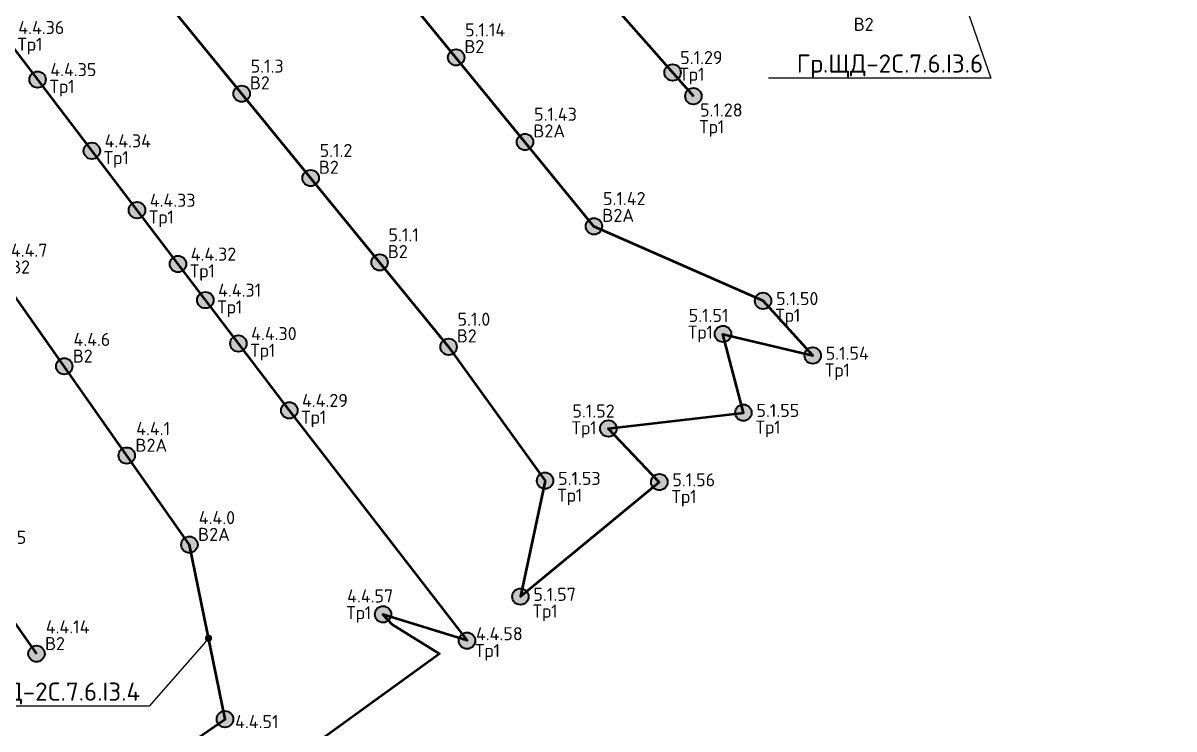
# Model space of a CAD drawing. Header units: millimetres. Extents: x -500444 to 437433, y -1435259 to 1593622.
# Drawn here: x -30664 to -14816, y -1359191 to -1349472 of the extents above; entities that cross this region are included whole.
import ezdxf
from ezdxf import colors
from ezdxf.entities.mleader import LeaderData, LeaderLine
from ezdxf.math import Vec2, Vec3

# ---------------------------------------------------------------- set-up
doc = ezdxf.new("R2010")
doc.units = ezdxf.units.MM
for name, color, linetype, lineweight in [('_Гр.ЩД-2C.7.6.I3.4', 6, 'Continuous', 50), ('_Гр.ЩД-2C.7.6.I3.5', 6, 'Continuous', 50), ('_Гр.ЩД-2C.7.6.I3.6', 6, 'Continuous', 50), ('A-ANNO-DIMS', 7, 'Continuous', 9), ('ПК', 252, 'Continuous', 30), ('Светильники аварийные', 1, 'Continuous', 40)]:
    doc.layers.add(name, color=color, linetype=linetype, lineweight=lineweight)
doc.layers.add('Вставка', color=252, linetype='Continuous')
doc.layers.add('сВЕтильники', color=7, linetype='Continuous', lineweight=40, true_color=0x0000f0)
doc.styles.add('GOST 2.304', font='')
doc.styles.add('ISOCPEUR', font='isocpeur.ttf', dxfattribs={"height": 250})
doc.styles.add('TableTextStyle', font='isocpeur.ttf', dxfattribs={"width": 0.9})
doc.styles.get('GOST 2.304').set_extended_font_data('GOST Common')
doc.linetypes.add('Truba', pattern='A,3e-05,[4,MSH_7,S=1,R=0,X=0,Y=0],-3.022072', length=3.022102)
doc.dimstyles.new('М-200', dxfattribs={"dimtxt": 400, "dimasz": 160, "dimexe": 200, "dimexo": 400, "dimgap": 50, "dimtad": 1, "dimdec": 0, "dimzin": 0, "dimdsep": 46, "dimtxsty": 'GOST 2.304', "dimblk": 'ARCHTICK', "dimcen": 180, "dimdle": 200, "dimadec": 0, "dimazin": 0, "dimtfac": 1, "dimtdec": 0, "dimtmove": 1, "dimatfit": 0, "dimfxl": 1, "dimtolj": 1, "dimtzin": 0, "dimarcsym": 0})

# ---------------------------------------------------------------- blocks, each defined once
blk = doc.blocks.new('_ArchTick')
at = {"color": 0, "linetype": 'ByBlock', "const_width": 0.15}
blk.add_lwpolyline([(-0.5, -0.5), (0.5, 0.5)], dxfattribs=at)
blk = doc.blocks.new('*D41')
at = {"layer": 'A-ANNO-DIMS', "color": 0, "lineweight": -2, "transparency": 16777216}
blk.add_arc((-165704, -113309), 107894, 270, 326, dxfattribs=at)
at = {"layer": 'Defpoints', "color": 0, "lineweight": 30, "transparency": 16777216}
for p in [(-165704, -113309), (-165704, -113309), (-75741, -173990), (-131171, -215528), (-165704, -221903)]:
    blk.add_point(p, dxfattribs=at)
at = {"layer": 'A-ANNO-DIMS', "color": 0, "lineweight": -2, "transparency": 16777216, "xscale": 160, "yscale": 160, "zscale": 160}
for p, rotation in [((-76255, -173643), 55.99999895826774), ((-165704, -221203), 179.9999981265246)]:
    blk.add_blockref('_ArchTick', p, dxfattribs=dict(at, rotation=rotation))
at = {"layer": 'A-ANNO-DIMS', "color": 0, "transparency": 16777216, "insert": (-114300, -207822), "char_height": 400, "attachment_point": 5, "rotation": 28.5412, "style": 'GOST 2.304'}
blk.add_mtext('\\A1;56,0%%D', dxfattribs=at)
blk = doc.blocks.new('A$Cab2378fa')
at = {"lineweight": 25}
h = blk.add_hatch(color=256, dxfattribs=at)
h.paths.add_polyline_path([(162, -157, 0.442338), (148, 178), (0, 0)])
h.paths.add_polyline_path([(-142, -170), (0, 0), (-163, 158, 0.430096)])
at = {"lineweight": 25, "true_color": 0xfff5f5}
h = blk.add_hatch(color=7, dxfattribs=at)
h.dxf.hatch_style = 1
h.paths.add_polyline_path([(0, 0), (-142, -170, 0.174923), (3, -222, 0.197808), (162, -157)])
h.paths.add_polyline_path([(-163, 158), (0, 0), (148, 178, 0.175398), (3, 230, 0.209014)])
blk.add_circle((3, 4), 226)
blk = doc.blocks.new('Гр.ЩД-2C.7.6.I3.4')
at = {"layer": '_Гр.ЩД-2C.7.6.I3.4', "color": 18, "true_color": 0x000000, "style": 'TableTextStyle'}
for s, p in [('Тр1', (56626, 36499)), ('Тр1', (57068, 35919)), ('Тр1', (57814, 34938)), ('Тр1', (58436, 34121)), ('В2', (56524, 33433)), ('Тр1', (59000, 33380)), ('Тр1', (59378, 32883)), ('В2', (57387, 32206)), ('Тр1', (59833, 32286)), ('Тр1', (60533, 31365)), ('B2A', (58249, 30979)), ('B2A', (59112, 29752)), ('Тр1', (61154, 28674)), ('В2', (57005, 28248)), ('Тр1', (62927, 28153))]:
    blk.add_text(s, height=180, dxfattribs=at).set_placement(p)
at = {"layer": '_Гр.ЩД-2C.7.6.I3.4', "ltscale": 100, "style": 'TableTextStyle'}
for tag, p in [('55', (47172, 49872, 6620)), ('ТР1', (48414, 47534)), ('ТР1', (49304, 46364)), ('В2', (47909, 45935)), ('ТР1', (49720, 45818)), ('ТР1', (50256, 45113)), ('В2', (48771, 44708)), ('ТР1', (50724, 44498)), ('В2', (45835, 44178)), ('ТР1', (51241, 43819)), ('B2A', (49634, 43481)), ('В2', (46610, 43263)), ('ТР1', (52189, 42573)), ('B2A', (50496, 42254)), ('В2', (47477, 42031)), ('ТР1', (52605, 42026)), ('ТР1', (52940, 41586)), ('В2', (51359, 41026)), ('В2', (48344, 40799)), ('ТР1', (53826, 40422)), ('В2', (52222, 39799)), ('ТР1', (54328, 39763)), ('В2', (49211, 39567)), ('ТР1', (54767, 39185)), ('В2', (53084, 38572)), ('В2', (50078, 38335)), ('ТР1', (55583, 38114)), ('ТР1', (56011, 37551)), ('B2A', (53947, 37345)), ('В2', (50945, 37103)), ('ТР1', (56636, 36729)), ('B2A', (54809, 36118)), ('ТР1', (57078, 36149)), ('В2', (51813, 35871)), ('ТР1', (57824, 35168)), ('В2', (55672, 34890)), ('В2', (52680, 34639)), ('ТР1', (58446, 34351)), ('В2', (56534, 33663)), ('ТР1', (59010, 33610)), ('В2', (53547, 33407)), ('ТР1', (59388, 33113)), ('ТР1', (59843, 32516)), ('В2', (57397, 32436)), ('В2', (54414, 32174)), ('ТР1', (60543, 31595)), ('B2A', (58259, 31209)), ('В2', (55281, 30942)), ('B2A', (59122, 29982)), ('В2', (56148, 29710)), ('ТР1', (61164, 28904)), ('В2', (57015, 28478)), ('ТР1', (62937, 28383)), ('ТР1', (59622, 27173)), ('ТР1', (58634, 26495)), ('ТР1', (60414, 26508)), ('ТР1', (57646, 25816)), ('ТР1', (59429, 25825)), ('ТР1', (57940, 24793))]:
    blk.add_attdef(tag, p, '', height=180, dxfattribs=at)
blk = doc.blocks.new('_Dot')
at = {"color": 0, "linetype": 'ByBlock', "lineweight": -2}
blk.add_line((-0.5, 0), (-1, 0), dxfattribs=at)
at = {"color": 0, "linetype": 'ByBlock', "const_width": 0.5}
blk.add_lwpolyline([(-0.25, 0, 1), (0.25, 0, 1)], format="xyb", close=True, dxfattribs=at)
blk = doc.blocks.new('Гр.ЩД-2C.7.6.I3.5')
at = {"layer": '_Гр.ЩД-2C.7.6.I3.5', "color": 18, "true_color": 0x000000, "style": 'TableTextStyle'}
for s, p in [('В2', (62779, 36467)), ('В2', (59826, 35968)), ('Тр1', (65741, 36086)), ('Тр1', (66014, 35364)), ('B2A', (63728, 35306)), ('В2', (60776, 34806)), ('B2A', (64678, 34144)), ('В2', (61725, 33645)), ('Тр1', (67062, 32767)), ('В2', (62675, 32484)), ('Тр1', (65858, 32536)), ('Тр1', (67744, 32014)), ('Тр1', (64256, 31219)), ('Тр1', (66791, 31228)), ('Тр1', (64060, 30291)), ('Тр1', (65632, 30273)), ('Тр1', (63720, 28696))]:
    blk.add_text(s, height=180, dxfattribs=at).set_placement(p)
at = {"layer": '_Гр.ЩД-2C.7.6.I3.5', "ltscale": 100, "style": 'TableTextStyle'}
for tag, p in [('ТР1', (52997, 50768)), ('ТР1', (53618, 50065)), ('В2', (51793, 49351)), ('ТР1', (54239, 49361)), ('ТР1', (54860, 48657)), ('В2', (53294, 48309)), ('ТР1', (55526, 47902)), ('В2', (50341, 47810)), ('ТР1', (56135, 47212)), ('B2A', (54243, 47148)), ('В2', (51290, 46649)), ('ТР1', (56841, 46413)), ('B2A', (55193, 45987)), ('В2', (52240, 45488)), ('ТР1', (57655, 45491)), ('В2', (56142, 44826)), ('ТР1', (58271, 44792)), ('В2', (53189, 44326)), ('ТР1', (58698, 44323)), ('В2', (57092, 43664)), ('ТР1', (59422, 43488)), ('ТР1', (59609, 43276)), ('В2', (54139, 43165)), ('В2', (58041, 42503)), ('ТР1', (60550, 42209)), ('В2', (55089, 42004)), ('ТР1', (60987, 41714)), ('B2A', (58991, 41342)), ('В2', (56038, 40843)), ('ТР1', (61858, 40727)), ('B2A', (59940, 40181)), ('ТР1', (62536, 39959)), ('В2', (56988, 39681)), ('ТР1', (62934, 39508)), ('В2', (60890, 39019)), ('В2', (57937, 38520)), ('ТР1', (63711, 38627)), ('В2', (61839, 37858)), ('ТР1', (64631, 37584)), ('В2', (58887, 37359)), ('ТР1', (64955, 37218)), ('В2', (62789, 36697)), ('ТР1', (65751, 36316)), ('В2', (59836, 36198)), ('B2A', (63738, 35536)), ('ТР1', (66024, 35594)), ('В2', (60786, 35036)), ('B2A', (64688, 34374)), ('В2', (61735, 33875)), ('ТР1', (67072, 32997)), ('В2', (62685, 32714)), ('ТР1', (65868, 32766)), ('ТР1', (67754, 32244)), ('ТР1', (64266, 31449)), ('ТР1', (66801, 31458)), ('ТР1', (64070, 30521)), ('ТР1', (65642, 30503)), ('ТР1', (63730, 28926))]:
    blk.add_attdef(tag, p, '', height=180, dxfattribs=at)
blk = doc.blocks.new('Гр.ЩД-2C.7.6.I3.6')
at = {"layer": '_Гр.ЩД-2C.7.6.I3.6', "color": 18, "true_color": 0x000000, "style": 'TableTextStyle'}
blk.add_text('В2', height=180, dxfattribs=at).set_placement((68140, 36774))
at = {"layer": '_Гр.ЩД-2C.7.6.I3.6', "ltscale": 100, "style": 'TableTextStyle'}
for tag, p in [('ТР1', (56660, 54510)), ('55', (51159, 53267, 6620)), ('В2', (56440, 53333)), ('ТР1', (57892, 53349)), ('ТР1', (58841, 52456)), ('В2', (57475, 52248)), ('ТР1', (59503, 51831)), ('В2', (54580, 51516)), ('B2A', (58511, 51162)), ('ТР1', (60862, 50552)), ('В2', (55615, 50431)), ('B2A', (59546, 50077)), ('ТР1', (61233, 50062)), ('В2', (56651, 49345)), ('ТР1', (62143, 49344)), ('В2', (60582, 48992)), ('ТР1', (62869, 48661)), ('В2', (57686, 48260)), ('В2', (61617, 47906)), ('ТР1', (63790, 47793)), ('ТР1', (64221, 47388)), ('В2', (58722, 47175)), ('В2', (62653, 46821)), ('ТР1', (64785, 46856)), ('В2', (59757, 46089)), ('ТР1', (65745, 45951)), ('B2A', (63688, 45736)), ('ТР1', (66152, 45568)), ('ТР1', (66548, 45195)), ('В2', (60793, 45004)), ('B2A', (64724, 44650)), ('ТР1', (67261, 44524)), ('ТР1', (67557, 44045)), ('В2', (61828, 43918)), ('В2', (65759, 43565)), ('ТР1', (68273, 43570)), ('В2', (62864, 42833)), ('ТР1', (69282, 42619)), ('В2', (66795, 42479)), ('ТР1', (69736, 42192)), ('В2', (63899, 41748)), ('ТР1', (70193, 41762)), ('В2', (67830, 41394)), ('ТР1', (70781, 41207)), ('ТР1', (71202, 40811)), ('В2', (64935, 40662)), ('B2A', (68866, 40309)), ('В2', (65970, 39577)), ('B2A', (69901, 39223)), ('В2', (67006, 38492)), ('В2', (68150, 37004))]:
    blk.add_attdef(tag, p, '', height=180, dxfattribs=at)
blk = doc.blocks.new('Оси200')
at = {"layer": 'A-ANNO-DIMS', "color": 253}
dim = blk.add_angular_dim_2l(base=(-131171, -215527.9), line1=((-165703.8, -113309.3), (-75741.3, -173989.8)), line2=((-165703.8, -113309.3), (-165703.8, -221903.3)), text='56,0%%D', dimstyle='М-200', override={"dimadec": 2, "dimtmove": 2}, dxfattribs=at)
dim.commit()
dim.dimension.update_dxf_attribs({"geometry": '*D41', "text_midpoint": (-114299.5, -207822), "dimtype": 130})
blk = doc.blocks.new('A$C20f07326')
at = {"layer": 'A-ANNO-DIMS', "color": 253}
blk.add_blockref('Оси200', (404603.7, 213803.6), dxfattribs=at)

msp = doc.modelspace()

# ---------------------------------------------------------------- block references
at = {"layer": 'Вставка', "linetype": 'Truba', "lineweight": 30, "ltscale": 100}
msp.add_blockref('A$C20f07326', (-318166, -1386354), dxfattribs=at)

# ---------------------------------------------------------------- next in the draw order: linework, layer by layer
at = {"layer": '_Гр.ЩД-2C.7.6.I3.4', "ltscale": 100}
msp.add_lwpolyline([(-64222, -1334555), (-63394, -1337709), (-57897, -1335775), (-53775, -1333801), (-50149, -1331679), (-46457, -1329115), (-40530, -1336866), (-39127, -1338866), (-26998, -1354805), (-24550, -1357975), (-25708, -1357615), (-25582, -1357753), (-24929, -1358155), (-27091, -1359721), (-29565, -1361437), (-29860, -1360416), (-27883, -1359056), (-28373, -1356654), (-39584, -1340698), (-41750, -1342138), (-30480, -1358157)], dxfattribs=at)
at = {"layer": '_Гр.ЩД-2C.7.6.I3.5', "ltscale": 100}
msp.add_lwpolyline([(-64222, -1334555), (-63394, -1337709), (-61915, -1337218), (-57897, -1335775), (-53775, -1333801), (-50149, -1331679), (-46457, -1329115), (-38524, -1339659), (-37149, -1338833), (-24805, -1353930), (-23475, -1355773), (-23815, -1357369), (-21903, -1355792), (-22605, -1355055), (-20745, -1354837), (-21027, -1353755), (-19791, -1354050), (-20475, -1353299), (-22805, -1352273), (-35147, -1337175), (-34480, -1335690), (-21433, -1350479)], dxfattribs=at)

# ---------------------------------------------------------------- next in the draw order: block references
at = {"layer": '_Гр.ЩД-2C.7.6.I3.4'}
ref = msp.add_blockref('Гр.ЩД-2C.7.6.I3.4', (-87366, -1386354), dxfattribs=at)
ref.add_attrib('ТР1', '4.4.29', (-26823, -1354758), dxfattribs={"ltscale": 100, "height": 180, "style": 'TableTextStyle'})
ref.add_attrib('ТР1', '4.4.30', (-27523, -1353838), dxfattribs={"ltscale": 100, "height": 180, "style": 'TableTextStyle'})
ref.add_attrib('ТР1', '4.4.31', (-27978, -1353240), dxfattribs={"ltscale": 100, "height": 180, "style": 'TableTextStyle'})
ref.add_attrib('ТР1', '4.4.32', (-28355, -1352744), dxfattribs={"ltscale": 100, "height": 180, "style": 'TableTextStyle'})
ref.add_attrib('ТР1', '4.4.33', (-28919, -1352003), dxfattribs={"ltscale": 100, "height": 180, "style": 'TableTextStyle'})
ref.add_attrib('ТР1', '4.4.34', (-29541, -1351185), dxfattribs={"ltscale": 100, "height": 180, "style": 'TableTextStyle'})
ref.add_attrib('ТР1', '4.4.35', (-30288, -1350204), dxfattribs={"ltscale": 100, "height": 180, "style": 'TableTextStyle'})
ref.add_attrib('ТР1', '4.4.36', (-30729, -1349624), dxfattribs={"ltscale": 100, "height": 180, "style": 'TableTextStyle'})
ref.add_attrib('ТР1', '4.4.51', (-27744, -1359180), dxfattribs={"ltscale": 100, "height": 180, "style": 'TableTextStyle'})
ref.add_attrib('ТР1', '4.4.57', (-26201, -1357450), dxfattribs={"ltscale": 100, "height": 180, "style": 'TableTextStyle'})
ref.add_attrib('ТР1', '4.4.58', (-24428, -1357970), dxfattribs={"ltscale": 100, "height": 180, "style": 'TableTextStyle'})
ref.add_attrib('B2A', '4.4.0', (-28244, -1356372), dxfattribs={"ltscale": 100, "height": 180, "style": 'TableTextStyle'})
ref.add_attrib('B2A', '4.4.1', (-29106, -1355145), dxfattribs={"ltscale": 100, "height": 180, "style": 'TableTextStyle'})
ref.add_attrib('В2', '4.4.6', (-29969, -1353918), dxfattribs={"ltscale": 100, "height": 180, "style": 'TableTextStyle'})
ref.add_attrib('В2', '4.4.7', (-30831, -1352690), dxfattribs={"ltscale": 100, "height": 180, "style": 'TableTextStyle'})
ref.add_attrib('В2', '4.4.14', (-30351, -1357875), dxfattribs={"ltscale": 100, "height": 180, "style": 'TableTextStyle'})
ref.add_attrib('В2', '4.4.15', (-31218, -1356643), dxfattribs={"ltscale": 100, "height": 180, "style": 'TableTextStyle'})
at = {"layer": '_Гр.ЩД-2C.7.6.I3.5'}
ref = msp.add_blockref('Гр.ЩД-2C.7.6.I3.5', (-87366, -1386354), dxfattribs=at)
ref.add_attrib('ТР1', '5.1.28', (-21342, -1350760), dxfattribs={"ltscale": 100, "height": 180, "style": 'TableTextStyle'})
ref.add_attrib('ТР1', '5.1.29', (-21615, -1350038), dxfattribs={"ltscale": 100, "height": 180, "style": 'TableTextStyle'})
ref.add_attrib('ТР1', '5.1.50', (-20294, -1353356), dxfattribs={"ltscale": 100, "height": 180, "style": 'TableTextStyle'})
ref.add_attrib('ТР1', '5.1.51', (-21498, -1353588), dxfattribs={"ltscale": 100, "height": 180, "style": 'TableTextStyle'})
ref.add_attrib('ТР1', '5.1.52', (-23099, -1354904), dxfattribs={"ltscale": 100, "height": 180, "style": 'TableTextStyle'})
ref.add_attrib('ТР1', '5.1.53', (-23296, -1355832), dxfattribs={"ltscale": 100, "height": 180, "style": 'TableTextStyle'})
ref.add_attrib('ТР1', '5.1.54', (-19612, -1354109), dxfattribs={"ltscale": 100, "height": 180, "style": 'TableTextStyle'})
ref.add_attrib('ТР1', '5.1.55', (-20565, -1354896), dxfattribs={"ltscale": 100, "height": 180, "style": 'TableTextStyle'})
ref.add_attrib('ТР1', '5.1.56', (-21723, -1355851), dxfattribs={"ltscale": 100, "height": 180, "style": 'TableTextStyle'})
ref.add_attrib('ТР1', '5.1.57', (-23636, -1357428), dxfattribs={"ltscale": 100, "height": 180, "style": 'TableTextStyle'})
ref.add_attrib('B2A', '5.1.42', (-22678, -1351979), dxfattribs={"ltscale": 100, "height": 180, "style": 'TableTextStyle'})
ref.add_attrib('B2A', '5.1.43', (-23627, -1350818), dxfattribs={"ltscale": 100, "height": 180, "style": 'TableTextStyle'})
ref.add_attrib('В2', '5.1.0', (-24681, -1353640), dxfattribs={"ltscale": 100, "height": 180, "style": 'TableTextStyle'})
ref.add_attrib('В2', '5.1.1', (-25631, -1352479), dxfattribs={"ltscale": 100, "height": 180, "style": 'TableTextStyle'})
ref.add_attrib('В2', '5.1.2', (-26580, -1351317), dxfattribs={"ltscale": 100, "height": 180, "style": 'TableTextStyle'})
ref.add_attrib('В2', '5.1.3', (-27530, -1350156), dxfattribs={"ltscale": 100, "height": 180, "style": 'TableTextStyle'})
ref.add_attrib('В2', '5.1.14', (-24577, -1349657), dxfattribs={"ltscale": 100, "height": 180, "style": 'TableTextStyle'})
at = {"layer": '_Гр.ЩД-2C.7.6.I3.6'}
msp.add_blockref('Гр.ЩД-2C.7.6.I3.6', (-87366, -1386354), dxfattribs=at)
at = {"layer": 'сВЕтильники', "ltscale": 100, "xscale": 0.5, "yscale": 0.5, "zscale": 0.5}
for p in [(-24702, -1349948), (-21722, -1350155), (-30465, -1350253), (-27655, -1350448), (-21435, -1350481), (-29718, -1351234), (-26705, -1351609), (-29096, -1352051), (-28532, -1352792), (-25756, -1352770), (-28155, -1353289), (-20475, -1353299), (-21027, -1353755), (-27700, -1353886), (-24806, -1353932), (-19792, -1354052), (-30098, -1354200), (-26999, -1354807), (-20746, -1354839), (-22606, -1355057), (-23477, -1355775), (-21904, -1355794), (-23817, -1357371), (-25708, -1357615), (-24552, -1357977), (-30480, -1358157), (-27885, -1359058)]:
    msp.add_blockref('A$Cab2378fa', p, dxfattribs=at)
at = {"layer": 'Светильники аварийные', "ltscale": 100, "xscale": 0.5, "yscale": 0.5, "zscale": 0.5}
for p in [(-23754, -1351112), (-22805, -1352273), (-29237, -1355429), (-28374, -1356656)]:
    msp.add_blockref('A$Cab2378fa', p, dxfattribs=at)

# ---------------------------------------------------------------- next in the draw order: leaders
at = {"layer": '_Гр.ЩД-2C.7.6.I3.4'}
ml = msp.add_multileader_mtext('Standard', dxfattribs=at)
ml.set_content('Гр.ЩД-2C.7.6.I3.4', color=256, style='ISOCPEUR')
ml.set_leader_properties()
ml.set_arrow_properties(name='DOT')
ml.build(insert=Vec2(0, 0))
ml.multileader.update_dxf_attribs({"has_dogleg": 0, "text_left_attachment_type": 6, "text_right_attachment_type": 6, "arrow_head_size": 100})
ctx = ml.context
ctx.base_point, ctx.char_height, ctx.arrow_head_size, ctx.landing_gap_size, ctx.plane_origin = Vec3(-31826, -1358877), 250, 100, 200, Vec3(56368, -1231971)
ctx.left_attachment, ctx.right_attachment = 6, 6
notes = []
notes.append((ctx, [(1, (1, 1, 0), (-28918, -1358877), (-1, 0), 8, [(1, [(-28110, -1357942)], 0, [])])]))
ctx.mtext.insert, ctx.mtext.flow_direction = Vec3(-31626, -1358552), 5
at = {"layer": '_Гр.ЩД-2C.7.6.I3.6'}
ml = msp.add_multileader_mtext('Standard', dxfattribs=at)
ml.set_content('Гр.ЩД-2C.7.6.I3.6', color=256, style='ISOCPEUR')
ml.set_leader_properties()
ml.set_arrow_properties(name='DOT')
ml.build(insert=Vec2(0, 0))
ml.multileader.update_dxf_attribs({"has_dogleg": 0, "text_left_attachment_type": 6, "text_right_attachment_type": 6, "arrow_head_size": 100})
ctx = ml.context
ctx.base_point, ctx.char_height, ctx.arrow_head_size, ctx.landing_gap_size, ctx.plane_origin = Vec3(-20211, -1350230), 250, 100, 200, Vec3(67952, -1224001)
ctx.left_attachment, ctx.right_attachment = 6, 6
notes.append((ctx, [(1, (1, 1, 0), (-17328, -1350230), (-1, 0), 8, [(1, [(-18128, -1347963)], 0, [])])]))
ctx.mtext.insert, ctx.mtext.flow_direction = Vec3(-20011, -1349905), 5
for ctx, leaders in notes:
    for number, flags, end, landing, length, lines in leaders:
        leader = LeaderData()
        leader.index, (leader.has_last_leader_line, leader.has_dogleg_vector, leader.attachment_direction) = number, flags
        leader.last_leader_point, leader.dogleg_vector, leader.dogleg_length = Vec3(end), Vec3(landing), length
        for number, points, colour, breaks in lines:
            line = LeaderLine()
            line.index, line.vertices, line.color, line.breaks = number, Vec3.list(points), colors.encode_raw_color(colour), breaks
            leader.lines.append(line)
        ctx.leaders.append(leader)

doc.saveas('drawing.dxf')
